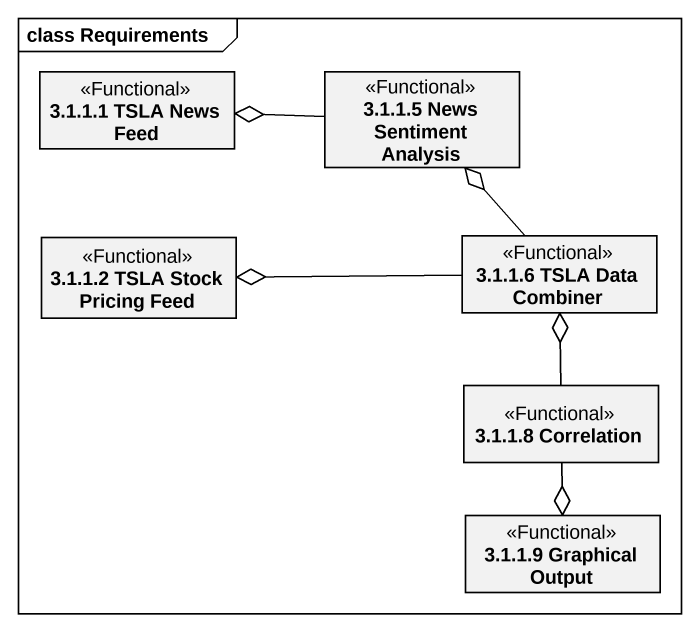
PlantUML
@startuml
mainframe class Requirements
hide circle
hide empty members
class "3.1.1.1 TSLA News Feed" as r3_1_1_1_TSLA_News_Feed <<Functional>>
class "3.1.1.5 News Sentiment Analysis" as r3_1_1_5_News_Sentiment <<Functional>>
class "3.1.1.2 TSLA Stock Pricing Feed" as r3_1_1_2_TSLA_Stock_Pricing <<Functional>>
class "3.1.1.6 TSLA Data Combiner" as r3_1_1_6_TSLA_Data_Combiner <<Functional>>
class "3.1.1.8 Correlation" as r3_1_1_8_Correlation <<Functional>>
class "3.1.1.9 Graphical Output" as r3_1_1_9_Graphical_Output <<Functional>>
r3_1_1_5_News_Sentiment -left-o r3_1_1_1_TSLA_News_Feed
r3_1_1_6_TSLA_Data_Combiner -up-o r3_1_1_5_News_Sentiment
r3_1_1_6_TSLA_Data_Combiner -left-o r3_1_1_2_TSLA_Stock_Pricing
r3_1_1_8_Correlation -up-o r3_1_1_6_TSLA_Data_Combiner
r3_1_1_8_Correlation --o r3_1_1_9_Graphical_Output
@enduml
